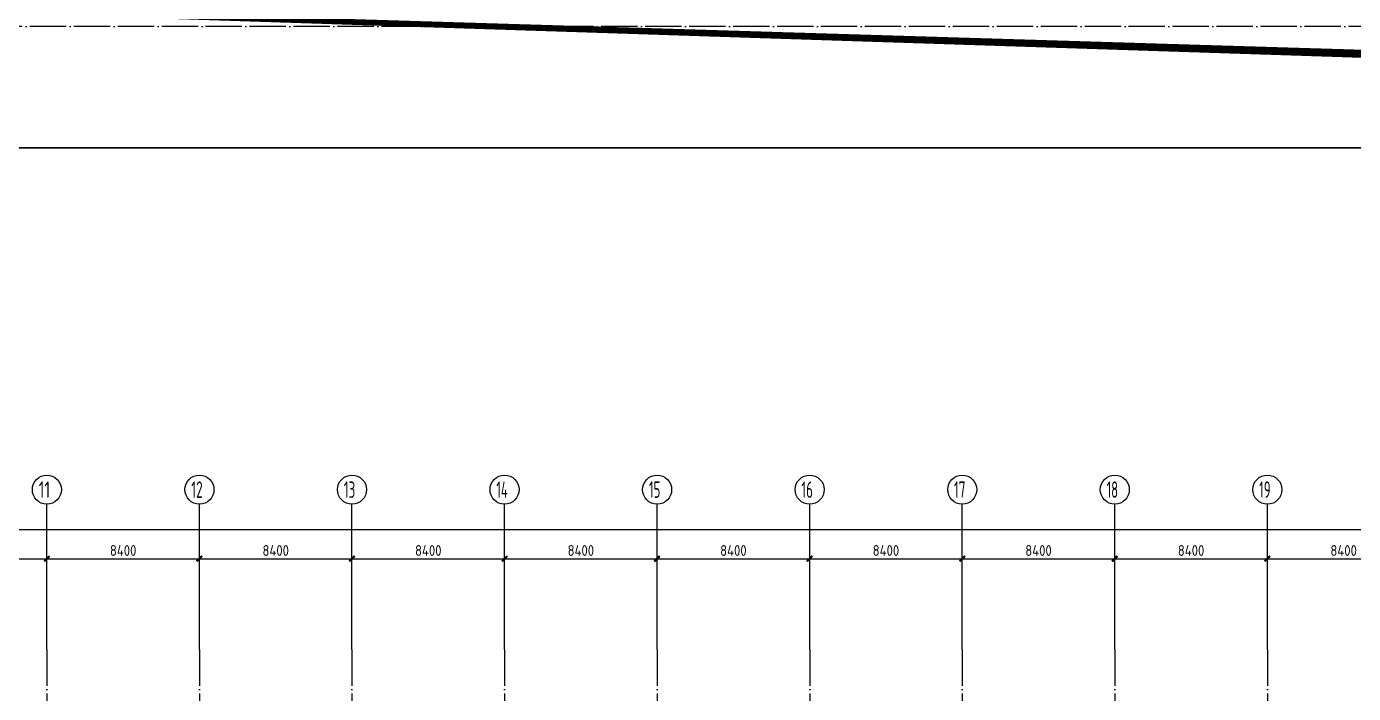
# Model space of a CAD drawing. Header units: inches. Extents: x 0 to 1813292486, y 0 to 3473589894.
# Drawn here: x 600505566 to 600578627, y 3473301276 to 3473337971 of the extents above; entities that cross this region are included whole.
import ezdxf
from ezdxf.enums import TextEntityAlignment as Align

# ---------------------------------------------------------------- set-up
doc = ezdxf.new("R2010")
doc.units = ezdxf.units.IN
doc.header["$LTSCALE"] = 1000
doc.header["$MEASUREMENT"] = 0
doc.linetypes.add('AX-MALL-GIRD-200$0$DOTE', pattern=[2.4200000000000004, 2, -0.2, 0.02, -0.2])
for name, color, linetype in [('A-Anno-Note', 241, 'Continuous'), ('AX-MALL-DIM-P02$0$A-Anno-Dims', 3, 'Continuous'), ('AX-MALL-DIM-P02$0$A-Detl-Thin', 131, 'Continuous'), ('AX-MALL-GIRD-200$0$A-Grid', 222, 'AX-MALL-GIRD-200$0$DOTE'), ('AX-MALL-GIRD-200$0$A-Grid-Iden', 11, 'Continuous'), ('AX-MALL-P02-200$0$A-Anno-Note', 241, 'Continuous'), ('AX-MALL-P02-200$0$X-Tlbk', 4, 'Continuous'), ('AX-MALL-WALL-P02$0$A-Anno-Note', 241, 'Continuous'), ('AX-MALL-WALL-P02-QT$0$A-Wind', 4, 'Continuous'), ('AX-MALL-ZTKD-P02$0$A-Anno-Note', 241, 'Continuous'), ('AXIS_TEXT', 7, 'Continuous')]:
    doc.layers.add(name, color=color, linetype=linetype)
doc.layers.add('yichutu', color=7, linetype='Continuous', true_color=0xffffff, plot=False)
doc.styles.add('AX-MALL-DIM-P02$0$_TCH_DIM_T3', font='gbenor.shx')
doc.styles.add('AX-MALL-GIRD-200$0$_TCH_AXIS', font='gbenor.shx', dxfattribs={"bigfont": 'gbcbig.shx'})
doc.styles.add('AX-MALL-GIRD-200$0$_TCH_DIM_T3', font='gbenor.shx')
doc.styles.add('COMPLEX', font='gbenor.shx', dxfattribs={"bigfont": 'gbcbig.shx'})
doc.dimstyles.new('AX-MALL-DIM-P02$0$_TCH_ARCH&&180', dxfattribs={"dimtxt": 535.5, "dimasz": 270, "dimexe": 450, "dimexo": 450, "dimgap": 137.25, "dimtad": 1, "dimdec": 0, "dimzin": 0, "dimdsep": 46, "dimtxsty": 'AX-MALL-DIM-P02$0$_TCH_DIM_T3', "dimblk": 'AX-MALL-DIM-P02$0$_ArchTick', "dimcen": 0.09, "dimclrt": 7, "dimazin": 2, "dimtfac": 1, "dimtdec": 0, "dimtix": 1, "dimtmove": 2, "dimatfit": 3, "dimfxl": 500, "dimtolj": 1, "dimtzin": 0, "dimarcsym": 0})
doc.dimstyles.new('AX-MALL-GIRD-200$0$_TCH_ARCH&&200', dxfattribs={"dimtxt": 595, "dimasz": 300, "dimexe": 500, "dimexo": 500, "dimgap": 152.5, "dimtad": 1, "dimdec": 0, "dimzin": 0, "dimdsep": 46, "dimtxsty": 'AX-MALL-GIRD-200$0$_TCH_DIM_T3', "dimblk": 'AX-MALL-GIRD-200$0$_ArchTick', "dimcen": 0.09, "dimclrt": 7, "dimazin": 2, "dimtfac": 1, "dimtdec": 0, "dimtix": 1, "dimtmove": 2, "dimatfit": 3, "dimfxl": 500, "dimtolj": 1, "dimtzin": 0, "dimarcsym": 0})

# ---------------------------------------------------------------- blocks, each defined once
blk = doc.blocks.new('_AXISO')
blk.add_circle((0, 0), 0.5)
at = {"layer": 'AXIS_TEXT', "style": 'COMPLEX', "width": 1.041666666666667}
blk.add_attdef('A', text='', height=0.56, dxfattribs=at).set_placement((-0.25, -0.28), (0.25, -0.28), align=Align.FIT)
blk = doc.blocks.new('AX-MALL-GIRD-200$0$_ArchTick')
at = {"color": 0, "linetype": 'ByBlock', "const_width": 0.4}
blk.add_lwpolyline([(-0.5, -0.5), (0.5, 0.5)], dxfattribs=at)
blk = doc.blocks.new('*D359')
at = {"layer": 'AX-MALL-GIRD-200$0$A-Grid-Iden', "color": 0, "lineweight": -2, "transparency": 16777216}
for p, q in [((600267989.9262162, 3473213084.920611), (600270293.9389054, 3473219269.70238)), ((600270119.3924896, 3473218801.158306), (600595288.9794267, 3473097665.945708)), ((600593159.5131532, 3473091949.708013), (600595463.5258425, 3473098134.489782))]:
    blk.add_line(p, q, dxfattribs=at)
at = {"layer": 'AX-MALL-GIRD-200$0$A-Grid-Iden', "color": 0, "lineweight": -2, "transparency": 16777216, "xscale": 300, "yscale": 300, "zscale": 300}
for p, rotation in [((600270119.3924896, 3473218801.158306), 159.568161308997), ((600595288.9794267, 3473097665.945708), 339.568161308997)]:
    blk.add_blockref('AX-MALL-GIRD-200$0$_ArchTick', p, dxfattribs=dict(at, rotation=rotation))
at = {"layer": 'AX-MALL-GIRD-200$0$A-Grid-Iden', "color": 7, "transparency": 16777216, "insert": (600432861.2777324, 3473158655.241673), "char_height": 595, "attachment_point": 5, "rotation": 339.56816132295063, "style": 'AX-MALL-GIRD-200$0$_TCH_DIM_T3'}
blk.add_mtext('\\A1;347000', dxfattribs=at)
blk = doc.blocks.new('*D369')
at = {"layer": 'AX-MALL-GIRD-200$0$A-Grid-Iden', "color": 0, "lineweight": -2, "transparency": 16777216}
for p, q in [((600338833.7901137, 3473186693.502534), (600340579.2542722, 3473191378.943268)), ((600340404.7078564, 3473190910.399195), (600348276.248289, 3473187978.019409)), ((600346705.330546, 3473183761.122748), (600348450.7947048, 3473188446.563482))]:
    blk.add_line(p, q, dxfattribs=at)
at = {"layer": 'AX-MALL-GIRD-200$0$A-Grid-Iden', "color": 0, "lineweight": -2, "transparency": 16777216, "xscale": 300, "yscale": 300, "zscale": 300}
for p, rotation in [((600340404.7078564, 3473190910.399195), 159.5681613094948), ((600348276.248289, 3473187978.019409), 339.5681613094948)]:
    blk.add_blockref('AX-MALL-GIRD-200$0$_ArchTick', p, dxfattribs=dict(at, rotation=rotation))
at = {"layer": 'AX-MALL-GIRD-200$0$A-Grid-Iden', "color": 7, "transparency": 16777216, "insert": (600344497.5698467, 3473189865.898968), "char_height": 595, "attachment_point": 5, "rotation": 339.5681613017562, "style": 'AX-MALL-GIRD-200$0$_TCH_DIM_T3'}
blk.add_mtext('\\A1;8400', dxfattribs=at)
blk = doc.blocks.new('*D370')
at = {"layer": 'AX-MALL-GIRD-200$0$A-Grid-Iden', "color": 0, "lineweight": -2, "transparency": 16777216}
for p, q in [((600346705.3305463, 3473183761.122748), (600348450.7947048, 3473188446.563482)), ((600348276.2482888, 3473187978.019408), (600356147.7887223, 3473185045.639622)), ((600354576.8709795, 3473180828.742961), (600356322.3351383, 3473185514.183695))]:
    blk.add_line(p, q, dxfattribs=at)
at = {"layer": 'AX-MALL-GIRD-200$0$A-Grid-Iden', "color": 0, "lineweight": -2, "transparency": 16777216, "xscale": 300, "yscale": 300, "zscale": 300}
for p, rotation in [((600348276.2482888, 3473187978.019408), 159.5681613081501), ((600356147.7887223, 3473185045.639622), 339.5681613081501)]:
    blk.add_blockref('AX-MALL-GIRD-200$0$_ArchTick', p, dxfattribs=dict(at, rotation=rotation))
at = {"layer": 'AX-MALL-GIRD-200$0$A-Grid-Iden', "color": 7, "transparency": 16777216, "insert": (600352369.1102798, 3473186933.519182), "char_height": 595, "attachment_point": 5, "rotation": 339.56816132295063, "style": 'AX-MALL-GIRD-200$0$_TCH_DIM_T3'}
blk.add_mtext('\\A1;8400', dxfattribs=at)
blk = doc.blocks.new('*D371')
at = {"layer": 'AX-MALL-GIRD-200$0$A-Grid-Iden', "color": 0, "lineweight": -2, "transparency": 16777216}
for p, q in [((600354576.8709795, 3473180828.742961), (600356322.3351381, 3473185514.183695)), ((600356147.7887223, 3473185045.639622), (600364019.329155, 3473182113.259836)), ((600362448.4114122, 3473177896.363175), (600364193.8755708, 3473182581.803909))]:
    blk.add_line(p, q, dxfattribs=at)
at = {"layer": 'AX-MALL-GIRD-200$0$A-Grid-Iden', "color": 0, "lineweight": -2, "transparency": 16777216, "xscale": 300, "yscale": 300, "zscale": 300}
for p, rotation in [((600356147.7887223, 3473185045.639622), 159.5681613094948), ((600364019.329155, 3473182113.259836), 339.5681613094948)]:
    blk.add_blockref('AX-MALL-GIRD-200$0$_ArchTick', p, dxfattribs=dict(at, rotation=rotation))
at = {"layer": 'AX-MALL-GIRD-200$0$A-Grid-Iden', "color": 7, "transparency": 16777216, "insert": (600360240.650713, 3473184001.139395), "char_height": 595, "attachment_point": 5, "rotation": 339.56816132295063, "style": 'AX-MALL-GIRD-200$0$_TCH_DIM_T3'}
blk.add_mtext('\\A1;8400', dxfattribs=at)
blk = doc.blocks.new('*D372')
at = {"layer": 'AX-MALL-GIRD-200$0$A-Grid-Iden', "color": 0, "lineweight": -2, "transparency": 16777216}
for p, q in [((600362448.4114122, 3473177896.363176), (600364193.8755708, 3473182581.80391)), ((600364019.329155, 3473182113.259837), (600371890.8695889, 3473179180.88005)), ((600370319.9518461, 3473174963.983389), (600372065.4160047, 3473179649.424124))]:
    blk.add_line(p, q, dxfattribs=at)
at = {"layer": 'AX-MALL-GIRD-200$0$A-Grid-Iden', "color": 0, "lineweight": -2, "transparency": 16777216, "xscale": 300, "yscale": 300, "zscale": 300}
for p, rotation in [((600364019.329155, 3473182113.259837), 159.5681613090017), ((600371890.8695889, 3473179180.88005), 339.5681613090017)]:
    blk.add_blockref('AX-MALL-GIRD-200$0$_ArchTick', p, dxfattribs=dict(at, rotation=rotation))
at = {"layer": 'AX-MALL-GIRD-200$0$A-Grid-Iden', "color": 7, "transparency": 16777216, "insert": (600368112.191146, 3473181068.75961), "char_height": 595, "attachment_point": 5, "rotation": 339.56816133717393, "style": 'AX-MALL-GIRD-200$0$_TCH_DIM_T3'}
blk.add_mtext('\\A1;8400', dxfattribs=at)
blk = doc.blocks.new('*D373')
at = {"layer": 'AX-MALL-GIRD-200$0$A-Grid-Iden', "color": 0, "lineweight": -2, "transparency": 16777216}
for p, q in [((600370319.9518461, 3473174963.983388), (600372065.4160047, 3473179649.424123)), ((600371890.8695889, 3473179180.880049), (600379762.4100212, 3473176248.500263)), ((600378191.4922787, 3473172031.603603), (600379936.956437, 3473176717.044337))]:
    blk.add_line(p, q, dxfattribs=at)
at = {"layer": 'AX-MALL-GIRD-200$0$A-Grid-Iden', "color": 0, "lineweight": -2, "transparency": 16777216, "xscale": 300, "yscale": 300, "zscale": 300}
for p, rotation in [((600371890.8695889, 3473179180.880049), 159.568161309211), ((600379762.4100212, 3473176248.500263), 339.568161309211)]:
    blk.add_blockref('AX-MALL-GIRD-200$0$_ArchTick', p, dxfattribs=dict(at, rotation=rotation))
at = {"layer": 'AX-MALL-GIRD-200$0$A-Grid-Iden', "color": 7, "transparency": 16777216, "insert": (600375983.7315791, 3473178136.379823), "char_height": 595, "attachment_point": 5, "rotation": 339.5681613159795, "style": 'AX-MALL-GIRD-200$0$_TCH_DIM_T3'}
blk.add_mtext('\\A1;8400', dxfattribs=at)
blk = doc.blocks.new('*D374')
at = {"layer": 'AX-MALL-GIRD-200$0$A-Grid-Iden', "color": 0, "lineweight": -2, "transparency": 16777216}
for p, q in [((600378191.4922786, 3473172031.603603), (600379936.9564371, 3473176717.044337)), ((600379762.4100213, 3473176248.500264), (600387633.9504547, 3473173316.120478)), ((600386063.032712, 3473169099.223817), (600387808.4968705, 3473173784.664551))]:
    blk.add_line(p, q, dxfattribs=at)
at = {"layer": 'AX-MALL-GIRD-200$0$A-Grid-Iden', "color": 0, "lineweight": -2, "transparency": 16777216, "xscale": 300, "yscale": 300, "zscale": 300}
for p, rotation in [((600379762.4100213, 3473176248.500264), 159.5681613084339), ((600387633.9504547, 3473173316.120478), 339.568161308434)]:
    blk.add_blockref('AX-MALL-GIRD-200$0$_ArchTick', p, dxfattribs=dict(at, rotation=rotation))
at = {"layer": 'AX-MALL-GIRD-200$0$A-Grid-Iden', "color": 7, "transparency": 16777216, "insert": (600383855.2720124, 3473175204.000037), "char_height": 595, "attachment_point": 5, "rotation": 339.56816132295063, "style": 'AX-MALL-GIRD-200$0$_TCH_DIM_T3'}
blk.add_mtext('\\A1;8400', dxfattribs=at)
blk = doc.blocks.new('*D375')
at = {"layer": 'AX-MALL-GIRD-200$0$A-Grid-Iden', "color": 0, "lineweight": -2, "transparency": 16777216}
for p, q in [((600386063.0327125, 3473169099.223817), (600387808.4968708, 3473173784.66455)), ((600387633.950455, 3473173316.120477), (600395505.4908874, 3473170383.740691)), ((600393934.5731447, 3473166166.84403), (600395680.0373032, 3473170852.284764))]:
    blk.add_line(p, q, dxfattribs=at)
at = {"layer": 'AX-MALL-GIRD-200$0$A-Grid-Iden', "color": 0, "lineweight": -2, "transparency": 16777216, "xscale": 300, "yscale": 300, "zscale": 300}
for p, rotation in [((600387633.950455, 3473173316.120477), 159.5681613089271), ((600395505.4908874, 3473170383.740691), 339.5681613089271)]:
    blk.add_blockref('AX-MALL-GIRD-200$0$_ArchTick', p, dxfattribs=dict(at, rotation=rotation))
at = {"layer": 'AX-MALL-GIRD-200$0$A-Grid-Iden', "color": 7, "transparency": 16777216, "insert": (600391726.8124452, 3473172271.62025), "char_height": 595, "attachment_point": 5, "rotation": 339.56816132295063, "style": 'AX-MALL-GIRD-200$0$_TCH_DIM_T3'}
blk.add_mtext('\\A1;8400', dxfattribs=at)
blk = doc.blocks.new('*D376')
at = {"layer": 'AX-MALL-GIRD-200$0$A-Grid-Iden', "color": 0, "lineweight": -2, "transparency": 16777216}
for p, q in [((600393934.5731448, 3473166166.84403), (600395680.0373033, 3473170852.284765)), ((600395505.4908875, 3473170383.740691), (600403377.0313202, 3473167451.360905)), ((600401806.1135775, 3473163234.464244), (600403551.577736, 3473167919.904979))]:
    blk.add_line(p, q, dxfattribs=at)
at = {"layer": 'AX-MALL-GIRD-200$0$A-Grid-Iden', "color": 0, "lineweight": -2, "transparency": 16777216, "xscale": 300, "yscale": 300, "zscale": 300}
for p, rotation in [((600395505.4908875, 3473170383.740691), 159.5681613094948), ((600403377.0313202, 3473167451.360905), 339.5681613094948)]:
    blk.add_blockref('AX-MALL-GIRD-200$0$_ArchTick', p, dxfattribs=dict(at, rotation=rotation))
at = {"layer": 'AX-MALL-GIRD-200$0$A-Grid-Iden', "color": 7, "transparency": 16777216, "insert": (600399598.3528777, 3473169339.240464), "char_height": 595, "attachment_point": 5, "rotation": 339.5681613017562, "style": 'AX-MALL-GIRD-200$0$_TCH_DIM_T3'}
blk.add_mtext('\\A1;8400', dxfattribs=at)
blk = doc.blocks.new('*D377')
at = {"layer": 'AX-MALL-GIRD-200$0$A-Grid-Iden', "color": 0, "lineweight": -2, "transparency": 16777216}
for p, q in [((600401806.1135774, 3473163234.464245), (600403551.5777359, 3473167919.904979)), ((600403377.0313201, 3473167451.360905), (600411248.5717535, 3473164518.981119)), ((600409677.6540105, 3473160302.084458), (600411423.1181693, 3473164987.525192))]:
    blk.add_line(p, q, dxfattribs=at)
at = {"layer": 'AX-MALL-GIRD-200$0$A-Grid-Iden', "color": 0, "lineweight": -2, "transparency": 16777216, "xscale": 300, "yscale": 300, "zscale": 300}
for p, rotation in [((600403377.0313201, 3473167451.360905), 159.5681613081501), ((600411248.5717535, 3473164518.981119), 339.5681613081501)]:
    blk.add_blockref('AX-MALL-GIRD-200$0$_ArchTick', p, dxfattribs=dict(at, rotation=rotation))
at = {"layer": 'AX-MALL-GIRD-200$0$A-Grid-Iden', "color": 7, "transparency": 16777216, "insert": (600407469.893311, 3473166406.860678), "char_height": 595, "attachment_point": 5, "rotation": 339.56816132295063, "style": 'AX-MALL-GIRD-200$0$_TCH_DIM_T3'}
blk.add_mtext('\\A1;8400', dxfattribs=at)
blk = doc.blocks.new('*D378')
at = {"layer": 'AX-MALL-GIRD-200$0$A-Grid-Iden', "color": 0, "lineweight": -2, "transparency": 16777216}
for p, q in [((600409677.6540108, 3473160302.084458), (600411423.1181691, 3473164987.525192)), ((600411248.5717533, 3473164518.981119), (600419120.1121868, 3473161586.601332)), ((600417549.1944443, 3473157369.704672), (600419294.6586026, 3473162055.145405))]:
    blk.add_line(p, q, dxfattribs=at)
at = {"layer": 'AX-MALL-GIRD-200$0$A-Grid-Iden', "color": 0, "lineweight": -2, "transparency": 16777216, "xscale": 300, "yscale": 300, "zscale": 300}
for p, rotation in [((600411248.5717533, 3473164518.981119), 159.5681613084339), ((600419120.1121868, 3473161586.601332), 339.568161308434)]:
    blk.add_blockref('AX-MALL-GIRD-200$0$_ArchTick', p, dxfattribs=dict(at, rotation=rotation))
at = {"layer": 'AX-MALL-GIRD-200$0$A-Grid-Iden', "color": 7, "transparency": 16777216, "insert": (600415341.4337444, 3473163474.480892), "char_height": 595, "attachment_point": 5, "rotation": 339.56816133717393, "style": 'AX-MALL-GIRD-200$0$_TCH_DIM_T3'}
blk.add_mtext('\\A1;8400', dxfattribs=at)
blk = doc.blocks.new('AX-MALL-DIM-P02$0$_ArchTick')
at = {"color": 0, "linetype": 'ByBlock', "const_width": 0.4}
blk.add_lwpolyline([(-0.5, -0.5), (0.5, 0.5)], dxfattribs=at)
blk = doc.blocks.new('*D1107')
at = {"layer": 'AX-MALL-DIM-P02$0$A-Anno-Dims', "color": 0, "lineweight": -2, "transparency": 16777216}
for p, q in [((600337892.9493351, 3473174213.590119), (600338350.027458, 3473175440.548359)), ((600338192.9356308, 3473175018.858713), (600366422.7174414, 3473164502.432598)), ((600366122.7311455, 3473163697.164003), (600366579.8092686, 3473164924.122244))]:
    blk.add_line(p, q, dxfattribs=at)
at = {"layer": 'AX-MALL-DIM-P02$0$A-Anno-Dims', "color": 0, "lineweight": -2, "transparency": 16777216, "xscale": 270, "yscale": 270, "zscale": 270}
for p, rotation in [((600338192.9356308, 3473175018.858713), 159.5681541031688), ((600366422.7174414, 3473164502.432598), 339.5681541031688)]:
    blk.add_blockref('AX-MALL-DIM-P02$0$_ArchTick', p, dxfattribs=dict(at, rotation=rotation))
at = {"layer": 'AX-MALL-DIM-P02$0$A-Anno-Dims', "color": 7, "transparency": 16777216, "insert": (600352449.2091802, 3473170140.166337), "char_height": 535.5, "attachment_point": 5, "rotation": 339.56815410316875, "style": 'AX-MALL-DIM-P02$0$_TCH_DIM_T3'}
blk.add_mtext('\\A1;30125', dxfattribs=at)
blk = doc.blocks.new('yct-2230-841-446111.5-168242.05-200.05-7.0')
at = {"layer": 'yichutu', "color": 7, "true_color": 0xffffff}
blk.add_lwpolyline([(0, 0), (0, 168242.05), (446111.5, 168242.05), (446111.5, 0)], close=True, dxfattribs=at)
blk = doc.blocks.new('AX-MALL-GIRD-200')
at = {"layer": 'AX-MALL-GIRD-200$0$A-Grid'}
for p, q in [((600346530.7841308, 3473183292.578675), (600307801.2451816, 3473079328.851593)), ((600354402.324564, 3473180360.198888), (600315672.785615, 3473076396.471807)), ((600362273.8649971, 3473177427.819103), (600323544.3260479, 3473073464.092021)), ((600370145.4054303, 3473174495.439316), (600331415.8664808, 3473070531.712234)), ((600378016.9458635, 3473171563.05953), (600339287.4069142, 3473067599.332448)), ((600385888.4862964, 3473168630.679744), (600347158.9473472, 3473064666.952662)), ((600393760.0267293, 3473165698.299957), (600355030.4877801, 3473061734.572876)), ((600401631.5671628, 3473162765.920172), (600362902.028213, 3473058802.19309)), ((600409503.1075954, 3473159833.540385), (600370773.5686462, 3473055869.813304))]:
    blk.add_line(p, q, dxfattribs=at)
blk.add_lwpolyline([(600121810.723207, 3473109514.681516), (600627098.0007555, 3472921280.343968), (600690585.7046146, 3473091703.708048), (600185298.4270658, 3473279938.045597)], close=True, dxfattribs=at)
at = {"layer": 'AX-MALL-GIRD-200$0$A-Grid-Iden'}
for p, q in [((600346530.7841307, 3473183292.578674), (600349323.5267842, 3473190789.283849)), ((600354402.3245641, 3473180360.198888), (600357195.0672176, 3473187856.904062)), ((600362273.8649968, 3473177427.819102), (600365066.6076503, 3473184924.524276)), ((600370145.40543, 3473174495.439315), (600372938.1480834, 3473181992.14449)), ((600378016.9458631, 3473171563.059529), (600380809.6885166, 3473179059.764704)), ((600385888.486296, 3473168630.679743), (600388681.2289495, 3473176127.384918)), ((600393760.0267291, 3473165698.299957), (600396552.7693826, 3473173195.005131)), ((600401631.567162, 3473162765.920171), (600404424.3098155, 3473170262.625345)), ((600409503.1075952, 3473159833.540384), (600412295.8502487, 3473167330.245559))]:
    blk.add_line(p, q, dxfattribs=at)
ref = blk.add_blockref('_AXISO', (600349602.8010496, 3473191538.954366), dxfattribs=dict(at, xscale=1600, yscale=1600, zscale=1600))
ref.add_attrib('A', '11', dxfattribs={"height": 905.0966799187808, "rotation": 339.5681613118755, "style": 'AX-MALL-GIRD-200$0$_TCH_AXIS', "width": 0.524999999876259}).set_placement((600349020.7419834, 3473191272.858063), (600349614.4507426, 3473191051.684129), align=Align.FIT)
ref = blk.add_blockref('_AXISO', (600357474.341483, 3473188606.57458), dxfattribs=dict(at, xscale=1600, yscale=1600, zscale=1600))
ref.add_attrib('A', '12', dxfattribs={"height": 905.0966799187808, "rotation": 339.5681613118755, "style": 'AX-MALL-GIRD-200$0$_TCH_AXIS', "width": 0.5249999998762589}).set_placement((600356892.2824163, 3473188340.478276), (600357485.9911755, 3473188119.304342), align=Align.FIT)
ref = blk.add_blockref('_AXISO', (600365345.8819157, 3473185674.194794), dxfattribs=dict(at, xscale=1600, yscale=1600, zscale=1600))
ref.add_attrib('A', '13', dxfattribs={"height": 905.0966799187808, "rotation": 339.5681613118755, "style": 'AX-MALL-GIRD-200$0$_TCH_AXIS', "width": 0.5249999998762589}).set_placement((600364763.8228493, 3473185408.09849), (600365357.5316085, 3473185186.924556), align=Align.FIT)
ref = blk.add_blockref('_AXISO', (600373217.4223489, 3473182741.815007), dxfattribs=dict(at, xscale=1600, yscale=1600, zscale=1600))
ref.add_attrib('A', '14', dxfattribs={"height": 905.0966799187808, "rotation": 339.5681613156389, "style": 'AX-MALL-GIRD-200$0$_TCH_AXIS', "width": 0.5249999999688263}).set_placement((600372635.3632822, 3473182475.718703), (600373229.0720415, 3473182254.544769), align=Align.FIT)
ref = blk.add_blockref('_AXISO', (600381088.962782, 3473179809.435221), dxfattribs=dict(at, xscale=1600, yscale=1600, zscale=1600))
ref.add_attrib('A', '15', dxfattribs={"height": 905.0966799187808, "rotation": 339.5681612752298, "style": 'AX-MALL-GIRD-200$0$_TCH_AXIS', "width": 0.525000000106762}).set_placement((600380506.9037151, 3473179543.338918), (600381100.6124744, 3473179322.164983), align=Align.FIT)
ref = blk.add_blockref('_AXISO', (600388960.503215, 3473176877.055435), dxfattribs=dict(at, xscale=1600, yscale=1600, zscale=1600))
ref.add_attrib('A', '16', dxfattribs={"height": 905.0966799187808, "rotation": 339.5681613156389, "style": 'AX-MALL-GIRD-200$0$_TCH_AXIS', "width": 0.5249999999688262}).set_placement((600388378.4441483, 3473176610.959132), (600388972.1529076, 3473176389.785198), align=Align.FIT)
ref = blk.add_blockref('_AXISO', (600396832.043648, 3473173944.675649), dxfattribs=dict(at, xscale=1600, yscale=1600, zscale=1600))
ref.add_attrib('A', '17', dxfattribs={"height": 905.0966799187808, "rotation": 339.5681613156389, "style": 'AX-MALL-GIRD-200$0$_TCH_AXIS', "width": 0.5249999999688261}).set_placement((600396249.9845812, 3473173678.579345), (600396843.6933405, 3473173457.405411), align=Align.FIT)
ref = blk.add_blockref('_AXISO', (600404703.5840809, 3473171012.295863), dxfattribs=dict(at, xscale=1600, yscale=1600, zscale=1600))
ref.add_attrib('A', '18', dxfattribs={"height": 905.0966799187808, "rotation": 339.5681613156389, "style": 'AX-MALL-GIRD-200$0$_TCH_AXIS', "width": 0.5249999999688262}).set_placement((600404121.5250144, 3473170746.199559), (600404715.2337737, 3473170525.025625), align=Align.FIT)
ref = blk.add_blockref('_AXISO', (600412575.1245141, 3473168079.916076), dxfattribs=dict(at, xscale=1600, yscale=1600, zscale=1600))
ref.add_attrib('A', '19', dxfattribs={"height": 905.0966799187808, "rotation": 339.5681613118755, "style": 'AX-MALL-GIRD-200$0$_TCH_AXIS', "width": 0.524999999876259}).set_placement((600411993.0654476, 3473167813.819772), (600412586.7742068, 3473167592.645838), align=Align.FIT)
for base, p1, p2, angle, picture, middle, turn in [((600595288.9794267, 3473097665.945708), (600267815.3798003, 3473212616.376537), (600592984.9667375, 3473091481.163939), 339.568161308997, '*D359', (600432861.2777324, 3473158655.241673), 339.5681613229506), ((600348276.248289, 3473187978.019409), (600338659.2436978, 3473186224.958461), (600346530.7841305, 3473183292.578675), 339.5681613094948, '*D369', (600344497.5698467, 3473189865.898968), 339.5681613017562), ((600356147.7887223, 3473185045.639622), (600346530.7841303, 3473183292.578675), (600354402.3245637, 3473180360.198888), 339.56816130510225, '*D370', (600352369.1102798, 3473186933.519182), 339.5681613229506), ((600364019.329155, 3473182113.259836), (600354402.3245639, 3473180360.198888), (600362273.8649966, 3473177427.819102), 339.5681613094948, '*D371', (600360240.650713, 3473184001.139395), 339.5681613229506), ((600371890.8695889, 3473179180.88005), (600362273.8649966, 3473177427.819102), (600370145.4054303, 3473174495.439316), 339.5681613120495, '*D372', (600368112.191146, 3473181068.75961), 339.5681613371739), ((600379762.4100212, 3473176248.500263), (600370145.4054303, 3473174495.439316), (600378016.9458629, 3473171563.05953), 339.56816130921095, '*D373', (600375983.7315791, 3473178136.379823), 339.5681613159795), ((600387633.9504547, 3473173316.120478), (600378016.9458628, 3473171563.05953), (600385888.4862963, 3473168630.679743), 339.56816130538607, '*D374', (600383855.2720124, 3473175204.000037), 339.5681613229506), ((600395505.4908874, 3473170383.740691), (600385888.4862964, 3473168630.679743), (600393760.0267289, 3473165698.299957), 339.56816130892713, '*D375', (600391726.8124452, 3473172271.62025), 339.5681613229506), ((600403377.0313202, 3473167451.360905), (600393760.0267289, 3473165698.299957), (600401631.5671616, 3473162765.920171), 339.5681613094948, '*D376', (600399598.3528777, 3473169339.240464), 339.5681613017562), ((600411248.5717535, 3473164518.981119), (600401631.5671614, 3473162765.920171), (600409503.1075948, 3473159833.540385), 339.56816131119797, '*D377', (600407469.893311, 3473166406.860678), 339.5681613229506), ((600419120.1121868, 3473161586.601332), (600409503.1075948, 3473159833.540385), (600417374.6480284, 3473156901.160598), 339.56816130538607, '*D378', (600415341.4337444, 3473163474.480892), 339.5681613371739)]:
    dim = blk.add_linear_dim(base=base, p1=p1, p2=p2, angle=angle, dimstyle='AX-MALL-GIRD-200$0$_TCH_ARCH&&200', override={"dimgap": 0}, dxfattribs=at)
    dim.commit()
    dim.dimension.update_dxf_attribs({"geometry": picture, "text_midpoint": middle, "dimtype": 129, "text_rotation": turn})
blk = doc.blocks.new('AX-MALL-WALL-P02-QT')
at = {"layer": 'AX-MALL-WALL-P02-QT$0$A-Wind'}
blk.add_blockref('AX-MALL-GIRD-200', (0, 0), dxfattribs=at)
blk = doc.blocks.new('AX-MALL-WALL-P02')
at = {"layer": 'AX-MALL-WALL-P02$0$A-Anno-Note'}
blk.add_blockref('AX-MALL-WALL-P02-QT', (0, 0), dxfattribs=at)
blk = doc.blocks.new('AX-MALL-ZTKD-P02')
at = {"layer": 'AX-MALL-ZTKD-P02$0$A-Anno-Note'}
blk.add_blockref('AX-MALL-GIRD-200', (0, 0), dxfattribs=at)
blk = doc.blocks.new('AX-MALL-DIM-P02')
at = {"layer": 'AX-MALL-DIM-P02$0$A-Detl-Thin'}
blk.add_blockref('AX-MALL-ZTKD-P02', (-2.384185791015625e-06, 9.5367431640625e-07), dxfattribs=at)
at = {"layer": 'AX-MALL-DIM-P02$0$A-Anno-Dims'}
dim = blk.add_aligned_dim(p1=(600337735.8575076, 3473173791.900472), p2=(600365965.6393181, 3473163275.474357), distance=1309.3307206168333, dimstyle='AX-MALL-DIM-P02$0$_TCH_ARCH&&180', dxfattribs=at)
dim.commit()
dim.dimension.update_dxf_attribs({"geometry": '*D1107', "text_midpoint": (600352449.2091802, 3473170140.166337)})
blk = doc.blocks.new('AX-MALL-P02-200')
at = {"layer": 'AX-MALL-P02-200$0$A-Anno-Note'}
blk.add_blockref('AX-MALL-WALL-P02', (0, 0), dxfattribs=at)
at = {"layer": 'AX-MALL-P02-200$0$X-Tlbk'}
blk.add_lwpolyline([(600182351.0824882, 3473094412.306256), (600600292.3959695, 3472938716.903233), (600659009.8102252, 3473096335.129436), (600241068.4967592, 3473252030.532459)], close=True, dxfattribs=at)
at = {"layer": 'AX-MALL-P02-200$0$X-Tlbk', "const_width": 200}
blk.add_lwpolyline([(600187734.7089074, 3473094541.018292), (600599116.4053686, 3472941289.265293), (600656437.4483023, 3473095159.138958), (600245055.7518562, 3473248410.891957)], close=True, dxfattribs=at)
at = {"layer": 'AX-MALL-P02-200$0$A-Anno-Note'}
blk.add_blockref('AX-MALL-DIM-P02', (0, 0), dxfattribs=at)

msp = doc.modelspace()

# ---------------------------------------------------------------- block references
at = {"layer": 'A-Anno-Note', "rotation": 20.43183869077545}
msp.add_blockref('AX-MALL-P02-200', (1250392458.527329, 9048125.682563305), dxfattribs=at)

# ---------------------------------------------------------------- next in the draw order: block references
at = {"layer": 'yichutu'}
msp.add_blockref('yct-2230-841-446111.5-168242.05-200.05-7.0', (600383765.8413509, 3473163066.459832), dxfattribs=at)

doc.saveas('drawing.dxf')
